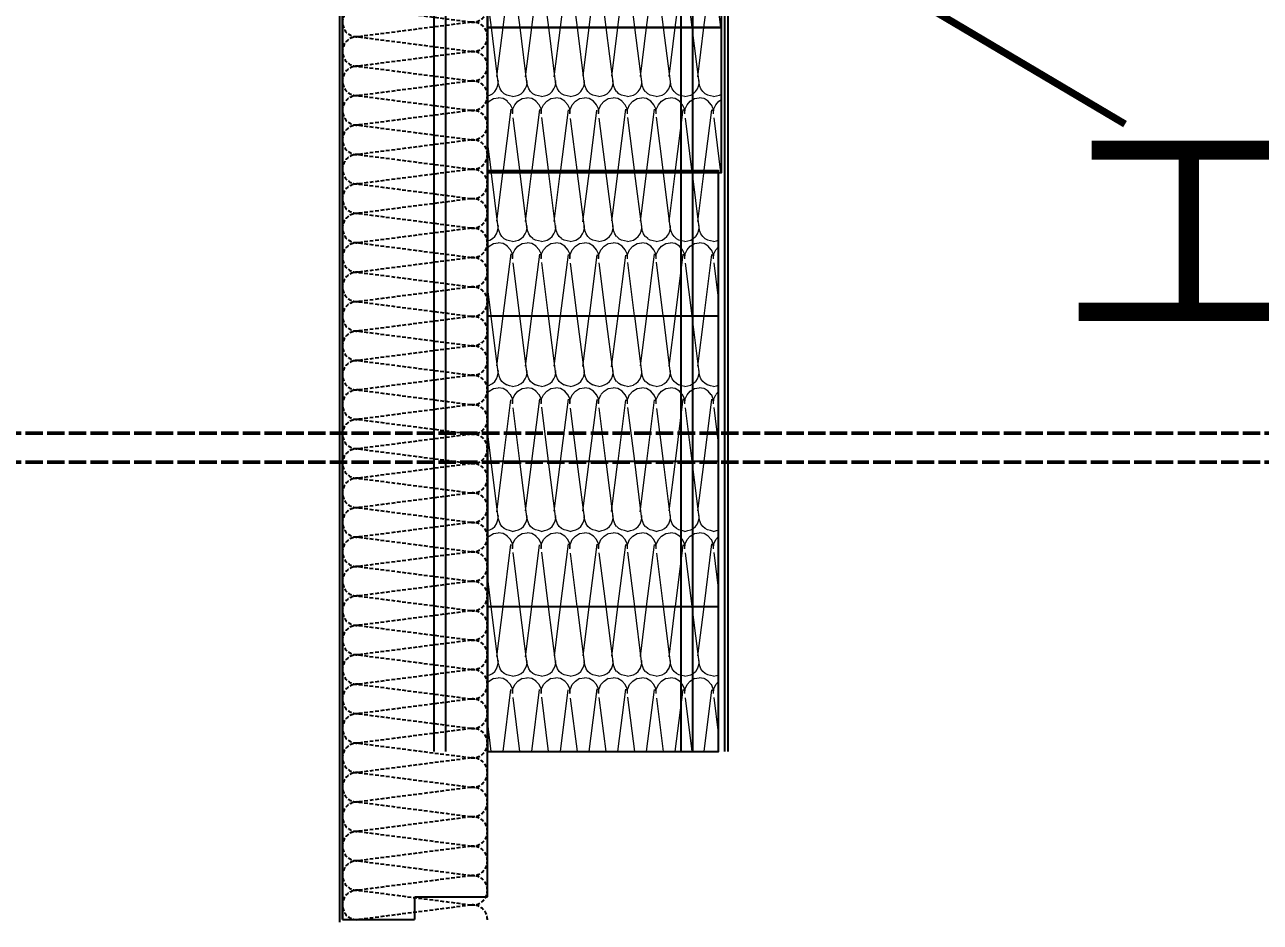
# Model space of a CAD drawing. Header units: millimetres. Extents: x 0 to 119933, y -45162 to 41221.
# Drawn here: x 32572 to 33424, y 3131 to 3750 of the extents above; entities that cross this region are included whole.
import ezdxf
from ezdxf.xclip import XClip

# ---------------------------------------------------------------- set-up
doc = ezdxf.new("R2010")
doc.units = ezdxf.units.MM
doc.header["$XCLIPFRAME"] = 0
for name, pattern in [('ACAD_ISO02W100', [15, 12, -3]), ('DASH', [0.35, 0.25, -0.1]), ('HIDDEN', [0.375, 0.25, -0.125])]:
    doc.linetypes.add(name, pattern=pattern)
doc.layers.get('DEFPOINTS').update_dxf_attribs({"color": 166})
for name, color, linetype in [('F-Alum', 4, 'Continuous'), ('F-SSTEEL', 3, 'Continuous'), ('F-steel', 3, 'Continuous'), ('F_ALUM', 4, 'Continuous'), ('F_DASH', 8, 'ACAD_ISO02W100'), ('F_INSU', 8, 'Continuous'), ('INSUL', 8, 'Continuous')]:
    doc.layers.add(name, color=color, linetype=linetype)
doc.styles.get("Standard").update_dxf_attribs({"font": 'arial.ttf'})
pattern_1 = [(171.78891, (53.300008, 199.047619), (-673.2017241561263, 100.0000024861343), [3.334189, -696.8453999999999]), (146.908661, (56.22287299999999, 197.142857), (-158.400404383208, 100.0000013838884), [3.488733, -729.14512]), (132.32733, (58.39145, 194.761905), (-178.2004572863525, 199.9999991336096), [3.220506, -673.0858000000001]), (114.796992, (59.71145300000001, 191.904762), (-39.60010136608867, 99.99999941106627), [3.147328, -327.32212]), (91.62022409999996, (59.805739, 188.571429), (-19.80005000361191, 599.9999997105077), [3.334667, -696.9453000000001]), (82.82482490000001, (50.094286, 111.428571), (138.6003494418545, 1099.99999703413), [77.75173799999999, -16250.113]), (97.17517500000001, (69.705765, 111.428571), (-138.6003524828371, 1099.999996651516), [77.75173799999999, -16250.113]), (88.37977579999999, (59.994311, 188.571429), (19.80004305400807, 599.9999999021459), [3.334667, -696.9453000000001]), (65.203007, (60.088597, 191.904762), (39.60010129581894, 99.99999955872296), [3.147327999999999, -327.32212]), (47.67266910000001, (61.408601, 194.761905), (178.2004567313952, 199.9999997012696), [3.220506, -673.0858000000001]), (33.09133830000001, (63.577178, 197.142857), (158.4004028750618, 100.0000036376688), [3.488733, -729.14512]), (8.211089519999998, (66.50004200000001, 199.047619), (673.2017245654226, 99.99999981557866), [3.334189, -696.8453999999999]), (87.16616460000002, (50, 109.52381), (19.80004178584671, 300.0000003017782), [1.907094, -398.5826499999999]), (103.901385, (50.47143, 107.619048), (-79.20020264660533, 299.9999996283441), [1.962234, -410.1069900000001]), (111.603615, (51.225717, 105.714286), (-19.80005052895802, 99.99999996627346), [2.048675, -105.50674]), (122.761347, (52.451435, 103.809524), (-59.40015357165495, 99.99999895630117), [2.265061, -473.39773]), (138.290552, (54.054296, 102.380952), (-118.8003028617563, 100.0000020556398), [2.147087, -448.74108]), (152.003514, (55.845729, 101.428571), (-178.2004575064848, 99.99999862560198), [2.028857, -424.0311900000002]), (166.477202, (57.825734, 100.952381), (-396.0010138359246, 100.0000032088846), [2.036462, -425.6205499999999]), (167.070755, (59.900025, 100.47619), (-415.8010658158154, 99.99999981188667), [2.128248, -444.80388]), (12.9292444, (59.900025, 100.47619), (415.8010659680223, 99.99999935621649), [2.128248, -444.80388]), (13.5227975, (61.97431599999999, 100.952381), (396.0010147085893, 99.99999975312382), [2.036462, -425.6205499999999]), (27.99648529999999, (63.954321, 101.428571), (198.0005052749504, 100.0000036439555), [2.028857, -424.0311900000001]), (41.70944699999999, (65.74575499999999, 102.380952), (118.8003019456718, 100.0000029682972), [2.147087, -448.7410799999999]), (57.23865219999999, (67.34861599999999, 103.809524), (198.0005044485324, 300.0000016678519), [2.265060999999999, -473.3977299999999]), (68.396384, (68.574333, 105.714286), (19.80005041478078, 100.0000003570638), [2.048675, -105.50674]), (76.098615, (69.328621, 107.619048), (19.80005075413857, 99.99999951570958), [1.962234, -410.1069899999999]), (92.83383529999998, (69.800051, 109.52381), (-19.80005025124201, 299.9999998913794), [1.907094000000001, -398.5826500000001])]

# ---------------------------------------------------------------- blocks, each defined once
blk = doc.blocks.new('is')
at = {"color": 8, "linetype": 'HIDDEN'}
blk.add_lwpolyline([(2, 0, 0.4517184411411627), (1.007969270657643, -1.125996158832205), (1.992030729342357, -8.874003841167799, -1.135041612651112), (0.00796927065764308, -8.874003841167793), (0.9920307293423569, -1.125996158832205, 0.4517184411411628), (0, 0)], format="xyb", dxfattribs=at)
blk = doc.blocks.new('*U102')
at = {"layer": 'INSUL', "lineweight": 0}
h = blk.add_hatch(dxfattribs=at)
h.set_pattern_fill('岩棉', color=256, scale=100, style=0, pattern_type=2)
h.set_pattern_definition(pattern_1)
h.paths.add_polyline_path([(0, 0), (161.4520732287201, 0), (161.4520732287201, 100), (0, 100)])
at = {"layer": 'INSUL'}
blk.add_lwpolyline([(0, 0), (161.4520732287201, 0), (161.4520732287201, 100), (0, 100)], close=True, dxfattribs=at)
blk = doc.blocks.new('*U103')
at = {"layer": 'INSUL', "lineweight": 0}
h = blk.add_hatch(dxfattribs=at)
h.set_pattern_fill('岩棉', color=256, scale=100, style=0, pattern_type=2)
h.set_pattern_definition(pattern_1)
h.paths.add_polyline_path([(0, 0), (161.4520732287201, 0), (161.4520732287201, 100), (0, 100)])
at = {"layer": 'INSUL'}
blk.add_lwpolyline([(0, 0), (161.4520732287201, 0), (161.4520732287201, 100), (0, 100)], close=True, dxfattribs=at)
blk = doc.blocks.new('*U108')
at = {"layer": 'INSUL', "lineweight": 0}
h = blk.add_hatch(dxfattribs=at)
h.set_pattern_fill('岩棉', color=256, scale=100, style=0, pattern_type=2)
h.set_pattern_definition(pattern_1)
h.paths.add_polyline_path([(0, 0), (159.4444201896549, 0), (159.4444201896549, 100), (0, 100)])
at = {"layer": 'INSUL'}
blk.add_lwpolyline([(0, 0), (159.4444201896549, 0), (159.4444201896549, 100), (0, 100)], close=True, dxfattribs=at)
blk = doc.blocks.new('*U109')
at = {"layer": 'INSUL', "lineweight": 0}
h = blk.add_hatch(dxfattribs=at)
h.set_pattern_fill('岩棉', color=256, scale=100, style=0, pattern_type=2)
h.set_pattern_definition(pattern_1)
h.paths.add_polyline_path([(0, 0), (159.4444201896549, 0), (159.4444201896549, 100), (0, 100)])
at = {"layer": 'INSUL'}
blk.add_lwpolyline([(0, 0), (159.4444201896549, 0), (159.4444201896549, 100), (0, 100)], close=True, dxfattribs=at)
blk = doc.blocks.new('*U110')
at = {"layer": 'INSUL', "lineweight": 0}
h = blk.add_hatch(dxfattribs=at)
h.set_pattern_fill('岩棉', color=256, scale=100, style=0, pattern_type=2)
h.set_pattern_definition(pattern_1)
h.paths.add_polyline_path([(0, 0), (159.4444201896549, 0), (159.4444201896549, 100), (0, 100)])
at = {"layer": 'INSUL'}
blk.add_lwpolyline([(0, 0), (159.4444201896549, 0), (159.4444201896549, 100), (0, 100)], close=True, dxfattribs=at)
blk = doc.blocks.new('*U111')
at = {"layer": 'INSUL', "lineweight": 0}
h = blk.add_hatch(dxfattribs=at)
h.set_pattern_fill('岩棉', color=256, scale=100, style=0, pattern_type=2)
h.set_pattern_definition(pattern_1)
h.paths.add_polyline_path([(0, 0), (159.4444201896549, 0), (159.4444201896549, 100), (0, 100)])
at = {"layer": 'INSUL'}
blk.add_lwpolyline([(0, 0), (159.4444201896549, 0), (159.4444201896549, 100), (0, 100)], close=True, dxfattribs=at)

msp = doc.modelspace()

# ---------------------------------------------------------------- linework, layer by layer
at = {"layer": 'DEFPOINTS', "color": 6}
msp.add_lwpolyline([(33330.91320694298, 3681.657538536554, 5, 5, 0), (33074.12966913744, 3833.778328071088, 50, 0, 0), (33041.27794184427, 3853.239975558772, 0, 0, 0)], format="xyseb", dxfattribs=at)
at = {"layer": 'F-Alum', "color": 8, "linetype": 'DASH'}
for points, elevation in [([(32862.23161892386, 3248.712704845803), (32862.23161892226, 4279.251017748012)], -0.665965746550742), ([(33024.70848047631, 3248.712704845803), (33024.70848047471, 4279.251017748012)], 0.1006544763972422)]:
    msp.add_lwpolyline(points, dxfattribs=dict(at, elevation=elevation))
at = {"layer": 'F-SSTEEL', "elevation": -1.466983626357653}
msp.add_lwpolyline([(33054.90139171859, 3248.712704845803), (33054.90139171859, 3998.474702007615), (33215.08030426485, 3998.474702004675), (33239.6180483335, 3986.043077592371), (33239.00399778417, 3984.463723275502), (33214.49062090024, 3996.974702004675), (33056.90139171859, 3996.974702008459), (33056.90139171859, 3248.712704845803)], dxfattribs=at)
at = {"layer": 'F-steel', "ltscale": 10}
for points, elevation in [([(32854.23161892362, 3248.712704845803), (32854.23161892203, 4279.251017748012)], -0.665965746550742), ([(33032.70848047648, 3248.712704845803), (33032.70848047489, 4279.251017748012)], 0.1006544763972422)]:
    msp.add_lwpolyline(points, dxfattribs=dict(at, elevation=elevation))
at = {"layer": 'F_ALUM', "elevation": 0.2969518524737598}
msp.add_lwpolyline([(32791.00286421221, 3133.006622929953), (32790.90245069028, 4346.47527863264, 0.414213562373095), (32788.90245069028, 4348.47527863264), (32727.9502423316, 4348.47527863264, 0.1989123673787665), (32726.53602876922, 4347.889492195024), (32718.05074739497, 4339.404210820835), (32719.46496095735, 4337.989997258451), (32727.9502423316, 4346.47527863264), (32788.90245069028, 4346.47527863264), (32789.00286421221, 3131.006622929953)], format="xyb", dxfattribs=at)
at = {"layer": 'F_DASH', "lineweight": 50}
for p, q in [((33799.22831644688, 3468.47559472099, 0.8596676767450315), (32310.11021354795, 3468.47559472099, 0.8596676767450315)), ((33799.22831644688, 3448.47559472099, 0.8596676767450315), (32310.11021354795, 3448.47559472099, 0.8596676767450315))]:
    msp.add_line(p, q, dxfattribs=at)
at = {"layer": 'F_INSU', "color": 8, "linetype": 'HIDDEN', "elevation": 0.02205573957008289}
msp.add_lwpolyline([(32840.93221622659, 3148.47077774019), (32890.97995409631, 3148.470777740161), (32890.98030195077, 4348.361980145954), (32790.98030195077, 4348.361980145954), (32790.97995409631, 3132.888892359403), (32840.93221594737, 3132.987462458533)], close=True, dxfattribs=at)

# ---------------------------------------------------------------- block references
at = {"layer": 'INSUL'}
ref = msp.add_blockref('is', (32890.98030195077, 4168.227317013644, 0.5847715638413546), dxfattribs=dict(at, xscale=10.15138086831162, yscale=10, zscale=10.15138086831162, rotation=270, row_count=1, column_count=51, row_spacing=0, column_spacing=20.30276173662324))
XClip(ref).set_block_clipping_path([(100.4650477030782, -5.00477378697542), (100.4650477030782, 7.275957614183426e-12), (0, 7.275957614183426e-12), (0, -9.999999999992724), (102, -9.999999999992724), (101.99028998119775, -5.0047738148932694)])
at = {"layer": 'INSUL', "ltscale": 18000, "extrusion": (8.387207337774513e-10, 6.097445596511965e-10, -1), "xscale": -1}
for name, p in [('*U103', (-32890.97995409519, 3748.34678662864, 1.470993035663777)), ('*U102', (-32890.97995409519, 3648.34678662864, 1.470992974689321)), ('*U111', (-32890.97995409682, 3549.438486162497, 0.09651287768045089)), ('*U110', (-32890.97995409647, 3449.196559056745, 0.3714087975512357)), ('*U109', (-32890.97995409614, 3348.954631950993, 0.6463047174220207)), ('*U108', (-32890.97995409578, 3248.712704845242, 0.9212006372928054))]:
    msp.add_blockref(name, p, dxfattribs=at)

# ---------------------------------------------------------------- texts
at = {"layer": 'DEFPOINTS', "color": 6, "insert": (33290.12199502638, 3671.250840512065, 0.02603520313149099), "char_height": 125, "attachment_point": 1}
msp.add_mtext_dynamic_manual_height_columns('{\\fSimSun|b0|i0|c134|p2;工况③}', width=557.4862128757959, gutter_width=625, heights=[0], dxfattribs=at)

doc.saveas('drawing.dxf')
